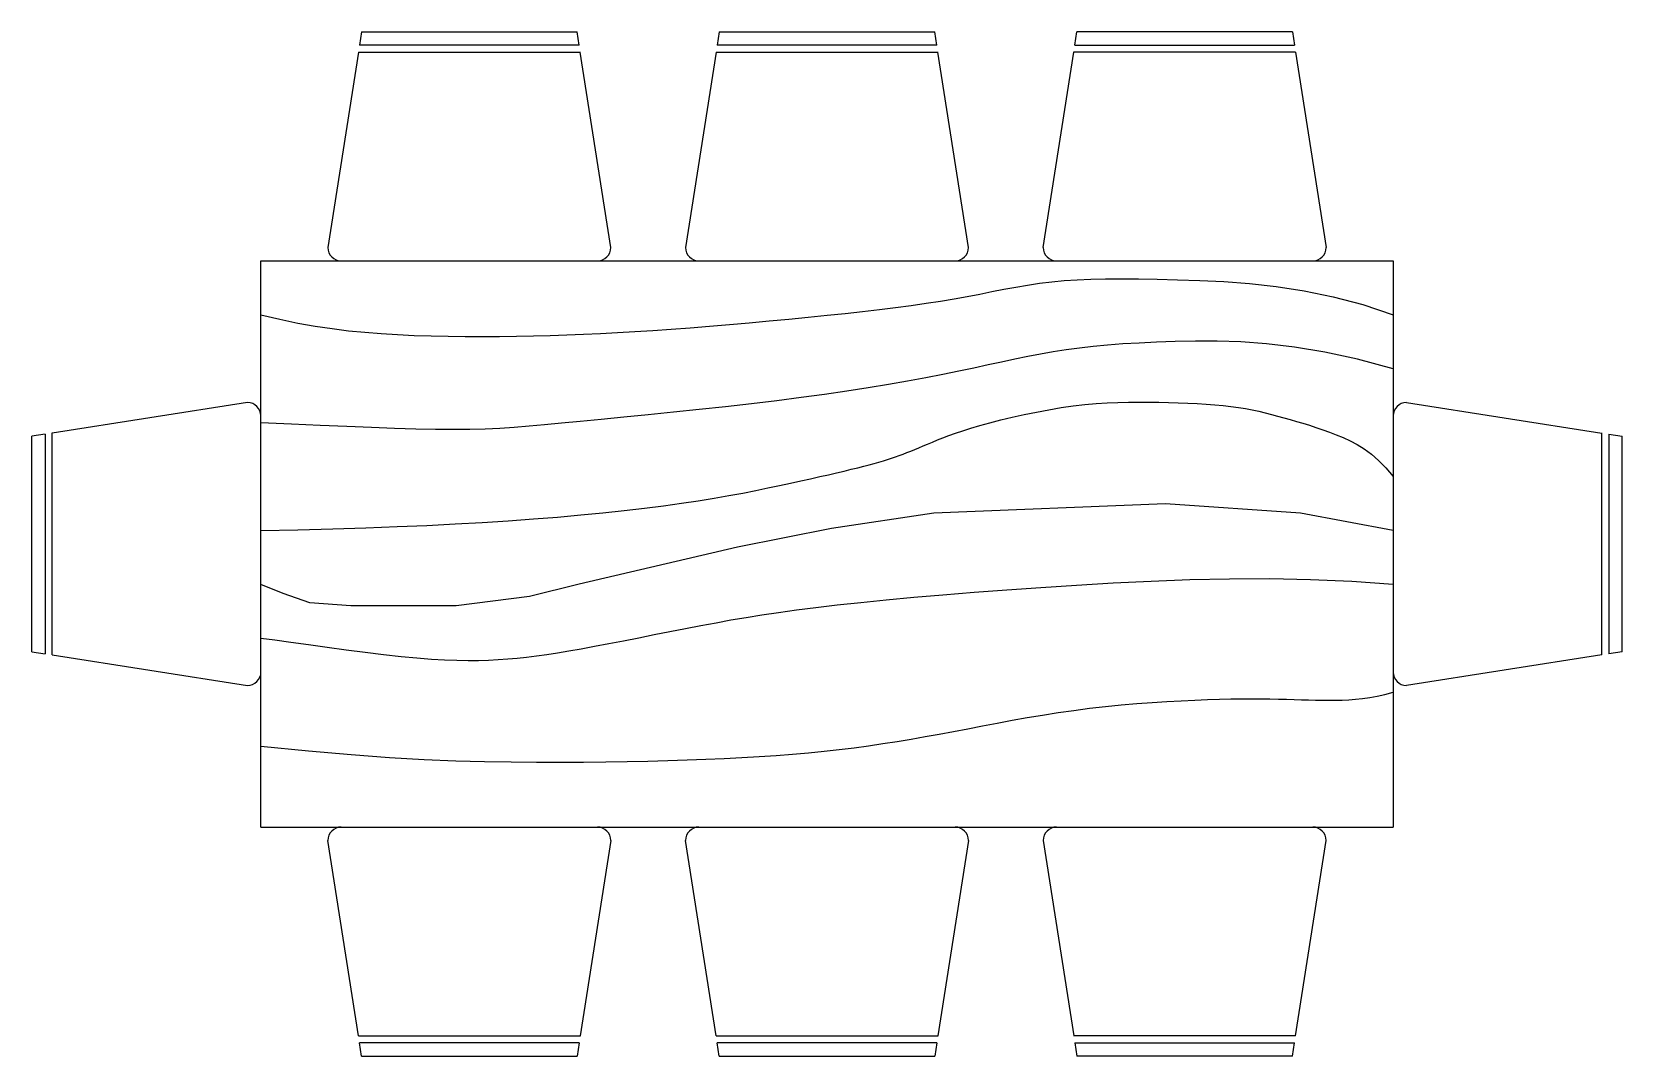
# Model space of a CAD drawing. Extents: x -59 to 59, y -38 to 38.
import ezdxf

# ---------------------------------------------------------------- set-up
doc = ezdxf.new("R2010")
doc.units = 0
doc.header["$MEASUREMENT"] = 0
doc.layers.get('0').update_dxf_attribs({"linetype": 'CONTINUOUS'})

msp = doc.modelspace()

# ---------------------------------------------------------------- linework, layer by layer
at = {"linetype": 'CONTINUOUS'}
for p, q in [((-34.5377, 37.999999), (-34.6939, 37.000439)), ((-34.5377, 37.999999), (-18.5377, 37.999999)), ((-18.3814, 36.999659), (-18.5377, 37.999999)), ((-8.0001, 37.999999), (-8.1562, 37.000439)), ((-8.0001, 37.999999), (7.9999, 37.999999)), ((8.1562, 36.999659), (7.9999, 37.999999)), ((18.3813, 36.999659), (18.5376, 37.999999)), ((34.5376, 37.999999), (18.5376, 37.999999)), ((34.5376, 37.999999), (34.6938, 37.000439)), ((-18.3793, 36.999999), (-34.6911, 36.999999)), ((8.1584, 36.999999), (-8.1535, 36.999999)), ((18.3792, 36.999999), (34.691, 36.999999)), ((-34.772, 36.500609), (-37.0377, 21.999999)), ((-34.7681, 36.499999), (-18.2986, 36.499999)), ((-16.0377, 21.999999), (-18.3032, 36.499269)), ((-8.2343, 36.500609), (-10.5001, 21.999999)), ((-8.2305, 36.499999), (8.2391, 36.499999)), ((10.4999, 21.999999), (8.2344, 36.499269)), ((16.0376, 21.999999), (18.3031, 36.499269)), ((34.768, 36.499999), (18.2985, 36.499999)), ((34.7719, 36.500609), (37.0376, 21.999999)), ((-43, 10.499989), (-57.4993, 8.234489)), ((43, 10.499989), (57.4992, 8.234489)), ((-57.9997, 8.156299), (-59, 7.999989)), ((-59, -8.000011), (-59, 7.999989)), ((-58, 8.158429), (-58, -8.153391)), ((-57.5, -8.230411), (-57.5, 8.239139)), ((57.5, -8.230411), (57.5, 8.239139)), ((57.9996, 8.156299), (59, 7.999989)), ((58, 8.158429), (58, -8.153391)), ((59, -8.000011), (59, 7.999989)), ((-59, -8.000011), (-58.0005, -8.156181)), ((-57.5007, -8.234271), (-43, -10.500011)), ((57.5006, -8.234271), (43, -10.500011)), ((59, -8.000011), (58.0004, -8.156181)), ((-42, -21.000001), (42, -21.000001)), ((-34.772, -36.50061), (-37.0377, -22.000001)), ((-16.0377, -22.000001), (-18.3032, -36.499267)), ((-8.2343, -36.50061), (-10.5001, -22.000001)), ((10.4999, -22.000001), (8.2344, -36.499267)), ((16.0376, -22.000001), (18.3031, -36.499267)), ((34.7719, -36.50061), (37.0376, -22.000001)), ((-34.7681, -36.499999), (-18.2986, -36.499999)), ((-8.2305, -36.499999), (8.2391, -36.499999)), ((34.768, -36.499999), (18.2985, -36.499999)), ((-34.5377, -37.999999), (-34.6939, -37.000442)), ((-18.3793, -36.999999), (-34.6911, -36.999999)), ((-18.3814, -36.999664), (-18.5377, -37.999999)), ((-8.0001, -37.999999), (-8.1562, -37.000442)), ((8.1584, -36.999999), (-8.1535, -36.999999)), ((8.1562, -36.999664), (7.9999, -37.999999)), ((18.3792, -36.999999), (34.691, -36.999999)), ((18.3813, -36.999664), (18.5376, -37.999999)), ((34.5376, -37.999999), (34.6938, -37.000442)), ((-34.5377, -37.999999), (-18.5377, -37.999999)), ((-8.0001, -37.999999), (7.9999, -37.999999)), ((34.5376, -37.999999), (18.5376, -37.999999))]:
    msp.add_line(p, q, dxfattribs=at)
for points in [[(-42, -21.000001), (-42, 20.999989), (42, 20.999989), (42, -21.000001)], [(-42, 16.999989), (-40.5974, 16.672209), (-39.2569, 16.395939), (-37.9668, 16.166109), (-36.7153, 15.977689), (-35.4906, 15.825599), (-34.281, 15.704799), (-33.0745, 15.610229), (-31.8595, 15.536839), (-30.6267, 15.480229), (-29.3778, 15.438619), (-28.117, 15.410889), (-26.8486, 15.395929), (-25.5767, 15.392599), (-24.3058, 15.399809), (-23.0399, 15.416409), (-21.7833, 15.441309), (-20.5384, 15.473619), (-19.2994, 15.513549), (-18.0587, 15.561549), (-16.8087, 15.618049), (-15.5417, 15.683499), (-14.25, 15.758369), (-12.9261, 15.843079), (-11.5622, 15.938089), (-10.1541, 16.043559), (-8.7108, 16.158419), (-7.2445, 16.281349), (-5.7675, 16.410999), (-4.2923, 16.546019), (-2.8311, 16.685069), (-1.3963, 16.826809), (0, 16.969889), (1.3474, 17.113339), (2.6447, 17.257689), (3.8928, 17.403829), (5.0924, 17.552659), (6.2444, 17.705069), (7.3498, 17.861959), (8.4092, 18.024219), (9.4237, 18.192759), (10.3952, 18.367629), (11.3311, 18.545639), (12.2397, 18.722759), (13.1297, 18.894949), (14.0095, 19.058179), (14.8876, 19.208429), (15.7725, 19.341659), (16.6727, 19.453839), (17.5977, 19.541909), (18.5617, 19.606689), (19.5795, 19.649979), (20.6664, 19.673569), (21.8374, 19.679239), (23.1076, 19.668789), (24.492, 19.644009), (26.0058, 19.606689), (27.6589, 19.554579), (29.4413, 19.469229), (31.3377, 19.328169), (33.3331, 19.108889), (35.4121, 18.788919), (37.5598, 18.345779), (39.7608, 17.756959), (42, 16.999989)], [(42, 12.999999), (39.3635, 13.704689), (36.9303, 14.232849), (34.6868, 14.608169), (32.6195, 14.854319), (30.7149, 14.994989), (28.9596, 15.053859), (27.34, 15.054629), (25.8427, 15.020959), (24.4543, 14.972439), (23.1628, 14.912279), (21.9562, 14.839589), (20.8227, 14.753449), (19.7504, 14.652989), (18.7273, 14.537299), (17.7416, 14.405489), (16.7814, 14.256669), (15.8348, 14.090369), (14.8899, 13.907959), (13.9348, 13.711209), (12.9575, 13.501929), (11.9464, 13.281899), (10.8893, 13.052909), (9.7745, 12.816759), (8.59, 12.575229), (7.3261, 12.330049), (5.9815, 12.082619), (4.557, 11.834299), (3.0536, 11.586429), (1.472, 11.340349), (-0.187, 11.097409), (-1.9223, 10.858939), (-3.7333, 10.626289), (-5.6141, 10.400739), (-7.539, 10.183249), (-9.4776, 9.974709), (-11.3991, 9.776019), (-13.2731, 9.588079), (-15.0689, 9.411789), (-16.756, 9.248039), (-18.3038, 9.097709), (-19.6928, 8.961719), (-20.9483, 8.840959), (-22.1065, 8.736319), (-23.2037, 8.648689), (-24.2763, 8.578979), (-25.3606, 8.528079), (-26.4928, 8.496879), (-27.7094, 8.486279), (-29.0411, 8.496689), (-30.4965, 8.526549), (-32.0787, 8.573829), (-33.7908, 8.636479), (-35.6359, 8.712459), (-37.6171, 8.799739), (-39.7374, 8.896259), (-42, 8.999999)], [(-42, 0.999999), (-39.2567, 1.059739), (-36.6668, 1.127399), (-34.2177, 1.203389), (-31.897, 1.288099), (-29.6923, 1.381949), (-27.5912, 1.485329), (-25.5812, 1.598659), (-23.65, 1.722319), (-21.7874, 1.856519), (-19.9935, 2.000569), (-18.2704, 2.153579), (-16.6207, 2.314649), (-15.0465, 2.482879), (-13.5503, 2.657379), (-12.1344, 2.837259), (-10.8011, 3.021619), (-9.5514, 3.209479), (-8.3812, 3.399579), (-7.2848, 3.590579), (-6.2569, 3.781129), (-5.2918, 3.969889), (-4.384, 4.155509), (-3.5281, 4.336659), (-2.7184, 4.511979), (-1.9505, 4.680359), (-1.2233, 4.841579), (-0.5369, 4.995629), (0.1087, 5.142519), (0.7135, 5.282239), (1.2776, 5.414799), (1.8009, 5.540189), (2.2834, 5.658409), (2.7259, 5.769699), (3.1323, 5.875159), (3.5073, 5.976139), (3.8555, 6.073989), (4.1816, 6.170049), (4.4904, 6.265659), (4.7863, 6.362169), (5.0742, 6.460919), (5.3584, 6.563099), (5.6417, 6.669299), (5.9267, 6.779989), (6.216, 6.895609), (6.512, 7.016589), (6.8174, 7.143399), (7.1347, 7.276479), (7.4664, 7.416279), (7.8159, 7.563169), (8.1896, 7.717219), (8.5948, 7.878439), (9.0386, 8.046819), (9.5282, 8.222369), (10.071, 8.405079), (10.674, 8.594959), (11.3446, 8.791999), (12.0866, 8.995459), (12.8902, 9.201609), (13.7421, 9.405969), (14.6294, 9.604059), (15.5387, 9.791399), (16.4569, 9.963509), (17.3709, 10.115919), (18.2674, 10.244149), (19.1361, 10.344989), (19.9772, 10.420299), (20.7936, 10.473209), (21.5884, 10.506879), (22.3645, 10.524419), (23.1248, 10.528969), (23.8725, 10.523669), (24.6103, 10.511649), (25.3403, 10.495379), (26.0601, 10.474629), (26.7663, 10.448509), (27.4556, 10.416119), (28.1244, 10.376559), (28.7695, 10.328939), (29.3873, 10.272359), (29.9746, 10.205939), (30.5293, 10.129059), (31.0552, 10.042329), (31.5572, 9.946639), (32.0406, 9.842899), (32.5104, 9.731989), (32.9716, 9.614799), (33.4295, 9.492249), (33.8891, 9.365219), (34.3546, 9.234229), (34.8266, 9.098309), (35.3051, 8.956129), (35.7897, 8.806329), (36.2802, 8.647569), (36.7765, 8.478519), (37.2783, 8.297819), (37.7854, 8.104139), (38.2976, 7.894309), (38.8146, 7.657969), (39.3361, 7.382899), (39.8617, 7.056919), (40.3912, 6.667829), (40.9243, 6.203449), (41.4607, 5.651569), (42, 4.999999)], [(42, 0.999999), (35.1214, 2.295539), (25.1178, 2.983399), (7.9376, 2.295539), (0.3261, 1.149099), (-6.6329, -0.226611), (-18.3763, -2.978061), (-22.0733, -3.895201), (-27.5101, -4.583071), (-32.9468, -4.583071), (-35.339, -4.583071), (-38.3836, -4.353771), (-40.3408, -3.665921), (-42, -3.000001)], [(42, -3.000001), (38.9344, -2.781351), (35.8829, -2.650251), (32.8567, -2.595491), (29.8672, -2.605821), (26.9257, -2.670031), (24.0436, -2.776881), (21.2323, -2.915141), (18.5031, -3.073591), (15.8668, -3.242611), (13.3327, -3.419021), (10.9095, -3.601241), (8.6059, -3.787731), (6.4305, -3.976901), (4.3921, -4.167191), (2.4994, -4.357031), (0.7611, -4.544851), (-0.8196, -4.729651), (-2.2614, -4.912671), (-3.5885, -5.095681), (-4.8252, -5.280481), (-5.9956, -5.468861), (-7.1239, -5.662621), (-8.2344, -5.863551), (-9.3513, -6.073431), (-10.4925, -6.293091), (-11.6511, -6.519461), (-12.814, -6.748531), (-13.968, -6.976251), (-15.0999, -7.198591), (-16.1965, -7.411531), (-17.2447, -7.611041), (-18.2313, -7.793081), (-19.1472, -7.954521), (-19.9994, -8.095811), (-20.7989, -8.218291), (-21.5568, -8.323311), (-22.2841, -8.412201), (-22.9919, -8.486311), (-23.6912, -8.546991), (-24.393, -8.595581), (-25.1087, -8.632751), (-25.8513, -8.656491), (-26.6337, -8.664101), (-27.4693, -8.652901), (-28.3711, -8.620211), (-29.3523, -8.563341), (-30.4262, -8.479601), (-31.6057, -8.366301), (-32.8956, -8.222561), (-34.2657, -8.054761), (-35.6772, -7.871051), (-37.0913, -7.679611), (-38.4695, -7.488621), (-39.7728, -7.306241), (-40.9626, -7.140641), (-42, -7.000001)], [(-42, -15.000001), (-38.4722, -15.350691), (-35.3039, -15.623741), (-32.4544, -15.828971), (-29.8831, -15.976191), (-27.5493, -16.075201), (-25.4123, -16.135831), (-23.4313, -16.167881), (-21.5659, -16.181151), (-19.7812, -16.183881), (-18.0665, -16.177871), (-16.4173, -16.163351), (-14.8288, -16.140551), (-13.2964, -16.109691), (-11.8154, -16.070991), (-10.3811, -16.024671), (-8.9888, -15.970971), (-7.6345, -15.909991), (-6.3163, -15.841401), (-5.0329, -15.764751), (-3.7831, -15.679591), (-2.5656, -15.585471), (-1.3791, -15.481951), (-0.2223, -15.368571), (0.9061, -15.244901), (2.0079, -15.110631), (3.0876, -14.966051), (4.1503, -14.811631), (5.2011, -14.647801), (6.2451, -14.475011), (7.2875, -14.293721), (8.3332, -14.104361), (9.3874, -13.907391), (10.4544, -13.703711), (11.5349, -13.495991), (12.6291, -13.287381), (13.7368, -13.081011), (14.8581, -12.880011), (15.9931, -12.687521), (17.1416, -12.506671), (18.3037, -12.340601), (19.4778, -12.191771), (20.6562, -12.059961), (21.8295, -11.944271), (22.9884, -11.843811), (24.1234, -11.757681), (25.2254, -11.684981), (26.2848, -11.624831), (27.2925, -11.576311), (28.2412, -11.538551), (29.1325, -11.510631), (29.9703, -11.491671), (30.7584, -11.480781), (31.5007, -11.477041), (32.2009, -11.479581), (32.8628, -11.487491), (33.4904, -11.499881), (34.0874, -11.515741), (34.6576, -11.533621), (35.2049, -11.551941), (35.733, -11.569151), (36.2459, -11.583661), (36.7473, -11.593931), (37.2411, -11.598371), (37.7311, -11.595421), (38.2211, -11.583281), (38.7152, -11.559251), (39.2177, -11.520361), (39.7326, -11.463671), (40.2641, -11.386241), (40.8164, -11.285111), (41.3937, -11.157351), (42, -11.000001)]]:
    msp.add_lwpolyline(points, dxfattribs=at)
for centre, start, end in [((-36.0377, 21.999999), 180, 270), ((-17.0377, 21.999999), 270, 0), ((-9.5001, 21.999999), 180, 270), ((9.4999, 21.999999), 270, 0), ((17.0376, 21.999999), 180, 270), ((36.0376, 21.999999), 270, 0), ((-43, 9.499989), 0.00000068, 90), ((43, 9.499989), 90, 180), ((-43, -9.500011), 270, 0.00000068), ((43, -9.500011), 180, 270), ((-36.0377, -22.000001), 90, 180), ((-17.0377, -22.000001), 0, 90), ((-9.5001, -22.000001), 90, 180), ((9.4999, -22.000001), 0, 90), ((17.0376, -22.000001), 90, 180), ((36.0376, -22.000001), 0, 90)]:
    msp.add_arc(centre, 1, start, end, dxfattribs=at)

doc.saveas('drawing.dxf')
